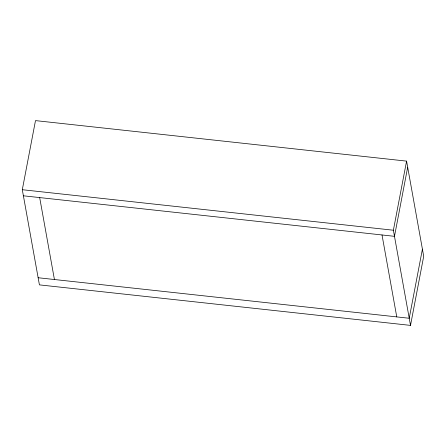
<?xml version="1.0" encoding="UTF-8"?>
<svg xmlns="http://www.w3.org/2000/svg" width="446" height="446" viewBox="0 0 446 446"><rect width="100%" height="100%" fill="white"/><g stroke="black" fill="none" stroke-linecap="round" stroke-linejoin="round"><path stroke-width="0.67" d="M22.3 189.712L35.49 120.61L406.579 161.123L423.7 256.288L410.51 325.39L39.421 284.877L22.3 189.712L393.383 230.225L410.51 325.39M393.383 230.225L406.579 161.123M407.672 167.222L394.481 236.324L23.398 195.805M422.418 249.158L409.222 318.26L38.139 277.741M382.016 234.964L396.762 316.894M39.677 197.584L54.423 279.519"/></g></svg>
